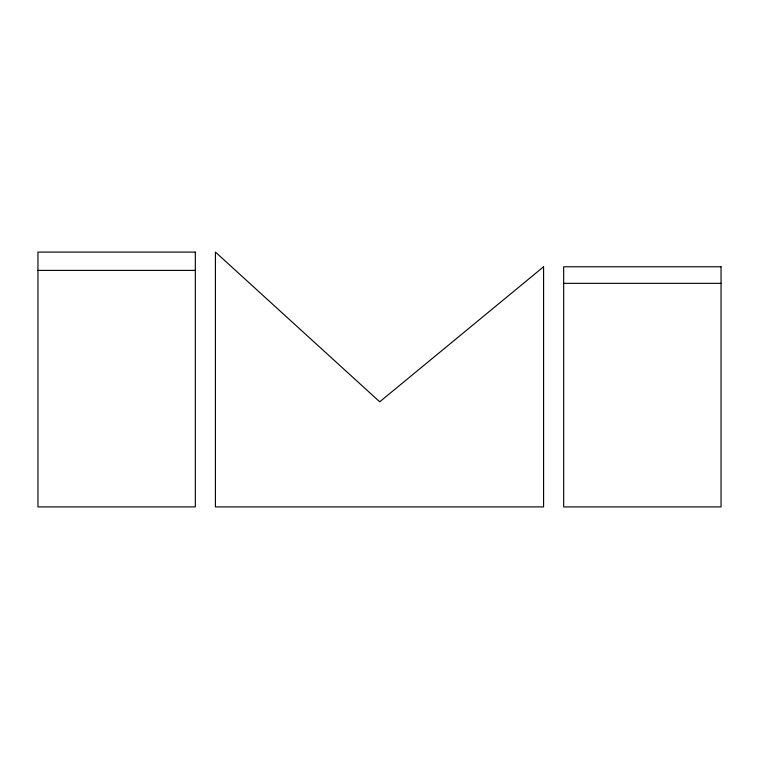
<?xml version="1.0" encoding="UTF-8"?>
<svg xmlns="http://www.w3.org/2000/svg" width="759" height="759" viewBox="0 0 759 759"><rect width="100%" height="100%" fill="white"/><g stroke="black" fill="none" stroke-linecap="round" stroke-linejoin="round"><path stroke-width="1.14" d="M37.95 270.394L195.329 270.394M563.671 283.335L721.05 283.335M543.577 266.779L379.718 401.796L215.423 252.092L215.423 506.908L543.577 506.908L543.577 266.779M195.329 252.092L37.95 252.092L37.95 506.908L195.329 506.908L195.329 252.092M721.05 266.779L563.671 266.779L563.671 506.908L721.05 506.908L721.05 266.779"/></g></svg>
